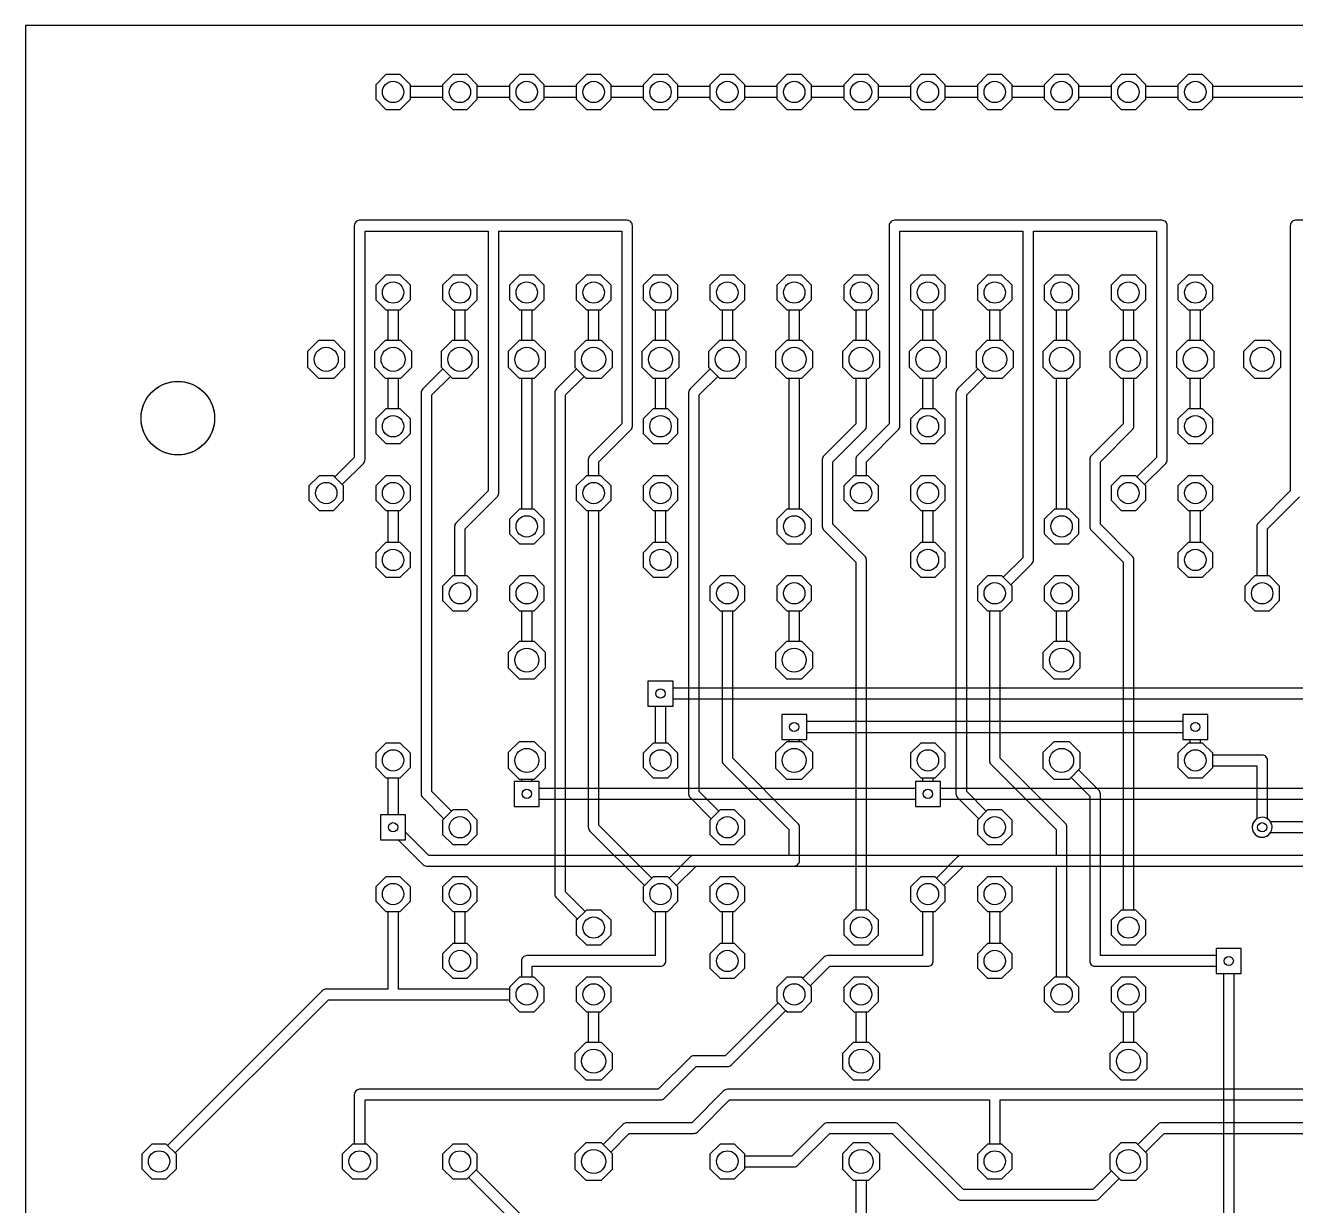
# Model space of a CAD drawing. Header units: millimetres. Extents: x 0 to 100, y -3 to 81.
# Drawn here: x 0 to 48.26, y 36.42 to 81.27 of the extents above; entities that cross this region are included whole.
import ezdxf

# ---------------------------------------------------------------- set-up
doc = ezdxf.new("R2010")
doc.units = ezdxf.units.MM

msp = doc.modelspace()

# ---------------------------------------------------------------- linework, layer by layer
at = {"layer": '16_copper'}
for points in [[(48.87, 78.943), (45.11, 78.943), (45.11, 79.014), (44.724, 79.4), (44.176, 79.4), (43.79, 79.014), (43.79, 78.943), (42.57, 78.943), (42.57, 79.014), (42.184, 79.4), (41.636, 79.4), (41.25, 79.014), (41.25, 78.943), (40.03, 78.943), (40.03, 79.014), (39.644, 79.4), (39.096, 79.4), (38.71, 79.014), (38.71, 78.943), (37.49, 78.943), (37.49, 79.014), (37.104, 79.4), (36.556, 79.4), (36.17, 79.014), (36.17, 78.943), (34.95, 78.943), (34.95, 79.014), (34.564, 79.4), (34.016, 79.4), (33.63, 79.014), (33.63, 78.943), (32.41, 78.943), (32.41, 79.014), (32.024, 79.4), (31.476, 79.4), (31.09, 79.014), (31.09, 78.943), (29.87, 78.943), (29.87, 79.014), (29.484, 79.4), (28.936, 79.4), (28.55, 79.014), (28.55, 78.943), (27.33, 78.943), (27.33, 79.014), (26.944, 79.4), (26.396, 79.4), (26.01, 79.014), (26.01, 78.943), (24.79, 78.943), (24.79, 79.014), (24.404, 79.4), (23.856, 79.4), (23.47, 79.014), (23.47, 78.943), (22.25, 78.943), (22.25, 79.014), (21.864, 79.4), (21.316, 79.4), (20.93, 79.014), (20.93, 78.943), (19.71, 78.943), (19.71, 79.014), (19.324, 79.4), (18.776, 79.4), (18.39, 79.014), (18.39, 78.943), (17.17, 78.943), (17.17, 79.014), (16.784, 79.4), (16.236, 79.4), (15.85, 79.014), (15.85, 78.943), (14.63, 78.943), (14.63, 79.014), (14.244, 79.4), (13.696, 79.4), (13.31, 79.014), (13.31, 78.466), (13.696, 78.08), (14.244, 78.08), (14.63, 78.466), (14.63, 78.537), (15.85, 78.537), (15.85, 78.466), (16.236, 78.08), (16.784, 78.08), (17.17, 78.466), (17.17, 78.537), (18.39, 78.537), (18.39, 78.466), (18.776, 78.08), (19.324, 78.08), (19.71, 78.466), (19.71, 78.537), (20.93, 78.537), (20.93, 78.466), (21.316, 78.08), (21.864, 78.08), (22.25, 78.466), (22.25, 78.537), (23.47, 78.537), (23.47, 78.466), (23.856, 78.08), (24.404, 78.08), (24.79, 78.466), (24.79, 78.537), (26.01, 78.537), (26.01, 78.466), (26.396, 78.08), (26.944, 78.08), (27.33, 78.466), (27.33, 78.537), (28.55, 78.537), (28.55, 78.466), (28.936, 78.08), (29.484, 78.08), (29.87, 78.466), (29.87, 78.537), (31.09, 78.537), (31.09, 78.466), (31.476, 78.08), (32.024, 78.08), (32.41, 78.466), (32.41, 78.537), (33.63, 78.537), (33.63, 78.466), (34.016, 78.08), (34.564, 78.08), (34.95, 78.466), (34.95, 78.537), (36.17, 78.537), (36.17, 78.466), (36.556, 78.08), (37.104, 78.08), (37.49, 78.466), (37.49, 78.537), (38.71, 78.537), (38.71, 78.466), (39.096, 78.08), (39.644, 78.08), (40.03, 78.466), (40.03, 78.537), (41.25, 78.537), (41.25, 78.466), (41.636, 78.08), (42.184, 78.08), (42.57, 78.466), (42.57, 78.537), (43.79, 78.537), (43.79, 78.466), (44.176, 78.08), (44.724, 78.08), (45.11, 78.466), (45.11, 78.537), (48.87, 78.537)], [(31.953, 35.763), (31.953, 37.389), (32.045, 37.389), (32.461, 37.805), (32.461, 38.395), (32.045, 38.811), (31.455, 38.811), (31.039, 38.395), (31.039, 37.805), (31.455, 37.389), (31.547, 37.389), (31.547, 35.763)]]:
    msp.add_lwpolyline(points, dxfattribs=at)
for points in [[(18.39, 44.176), (18.776, 43.79), (19.324, 43.79), (19.71, 44.176), (19.71, 44.724), (19.324, 45.11), (19.253, 45.11), (19.253, 45.517), (24.13, 45.517, 0.414214), (24.333, 45.72), (24.333, 47.6), (24.404, 47.6), (24.79, 47.986), (24.79, 48.534), (24.741, 48.583), (25.484, 49.327), (29.21, 49.327, 0.414214), (29.413, 49.53), (29.413, 50.8, 0.198912), (29.354, 50.944), (26.873, 53.424), (26.873, 59.03), (26.944, 59.03), (27.33, 59.416), (27.33, 59.964), (26.944, 60.35), (26.396, 60.35), (26.01, 59.964), (26.01, 59.416), (26.396, 59.03), (26.467, 59.03), (26.467, 53.34, 0.198912), (26.526, 53.196), (29.007, 50.716), (29.007, 49.733), (25.4, 49.733, 0.198912), (25.256, 49.674), (24.453, 48.871), (24.404, 48.92), (23.856, 48.92), (23.807, 48.871), (21.793, 50.884), (21.793, 62.84), (21.864, 62.84), (22.25, 63.226), (22.25, 63.774), (21.864, 64.16), (21.793, 64.16), (21.793, 64.686), (23.004, 65.896, 0.198912), (23.063, 66.04), (23.063, 73.66, 0.414214), (22.86, 73.863), (12.7, 73.863, 0.414214), (12.497, 73.66), (12.497, 64.854), (11.753, 64.111), (11.704, 64.16), (11.156, 64.16), (10.77, 63.774), (10.77, 63.226), (11.156, 62.84), (11.704, 62.84), (12.09, 63.226), (12.09, 63.774), (12.041, 63.823), (12.844, 64.626, 0.198912), (12.903, 64.77), (12.903, 73.457), (17.577, 73.457), (17.577, 63.584), (16.366, 62.374, 0.198912), (16.307, 62.23), (16.307, 60.35), (16.236, 60.35), (15.85, 59.964), (15.85, 59.416), (16.236, 59.03), (16.784, 59.03), (17.17, 59.416), (17.17, 59.964), (16.784, 60.35), (16.713, 60.35), (16.713, 62.146), (17.924, 63.356, 0.198912), (17.983, 63.5), (17.983, 73.457), (22.657, 73.457), (22.657, 66.124), (21.446, 64.914, 0.198912), (21.387, 64.77), (21.387, 64.16), (21.316, 64.16), (20.93, 63.774), (20.93, 63.226), (21.316, 62.84), (21.387, 62.84), (21.387, 50.8, 0.198912), (21.446, 50.656), (23.519, 48.583), (23.47, 48.534), (23.47, 47.986), (23.856, 47.6), (23.927, 47.6), (23.927, 45.923), (19.05, 45.923, 0.414214), (18.847, 45.72), (18.847, 45.11), (18.776, 45.11), (18.39, 44.724), (18.39, 44.653), (14.173, 44.653), (14.173, 47.6), (14.244, 47.6), (14.63, 47.986), (14.63, 48.534), (14.244, 48.92), (13.696, 48.92), (13.31, 48.534), (13.31, 47.986), (13.696, 47.6), (13.767, 47.6), (13.767, 44.653), (11.43, 44.653, 0.198912), (11.286, 44.594), (5.403, 38.711), (5.354, 38.76), (4.806, 38.76), (4.42, 38.374), (4.42, 37.826), (4.806, 37.44), (5.354, 37.44), (5.74, 37.826), (5.74, 38.374), (5.691, 38.423), (11.514, 44.247), (18.39, 44.247)], [(39.572, 50.81, 0.185976), (39.514, 50.944), (37.033, 53.424), (37.033, 59.03), (37.104, 59.03), (37.49, 59.416), (37.49, 59.964), (37.441, 60.013), (38.244, 60.816, 0.198912), (38.303, 60.96), (38.303, 73.457), (42.977, 73.457), (42.977, 64.854), (42.233, 64.111), (42.184, 64.16), (41.636, 64.16), (41.25, 63.774), (41.25, 63.226), (41.636, 62.84), (42.184, 62.84), (42.57, 63.226), (42.57, 63.774), (42.521, 63.823), (43.324, 64.626, 0.198912), (43.383, 64.77), (43.383, 73.66, 0.414214), (43.18, 73.863), (33.02, 73.863, 0.414214), (32.817, 73.66), (32.817, 66.124), (31.606, 64.914, 0.198912), (31.547, 64.77), (31.547, 64.16), (31.476, 64.16), (31.09, 63.774), (31.09, 63.226), (31.476, 62.84), (32.024, 62.84), (32.41, 63.226), (32.41, 63.774), (32.024, 64.16), (31.953, 64.16), (31.953, 64.686), (33.164, 65.896, 0.198912), (33.223, 66.04), (33.223, 73.457), (37.897, 73.457), (37.897, 61.044), (37.153, 60.301), (37.104, 60.35), (36.556, 60.35), (36.17, 59.964), (36.17, 59.416), (36.556, 59.03), (36.627, 59.03), (36.627, 53.34, 0.198912), (36.686, 53.196), (39.167, 50.716), (39.167, 49.733), (35.56, 49.733, 0.198912), (35.416, 49.674), (34.613, 48.871), (34.564, 48.92), (34.016, 48.92), (33.63, 48.534), (33.63, 47.986), (34.016, 47.6), (34.087, 47.6), (34.087, 45.923), (30.48, 45.923, 0.198912), (30.336, 45.864), (29.533, 45.061), (29.484, 45.11), (28.936, 45.11), (28.55, 44.724), (28.55, 44.176), (28.599, 44.127), (26.586, 42.113), (25.4, 42.113, 0.198912), (25.256, 42.054), (24.046, 40.843), (12.7, 40.843, 0.414214), (12.497, 40.64), (12.497, 38.76), (12.426, 38.76), (12.04, 38.374), (12.04, 37.826), (12.426, 37.44), (12.974, 37.44), (13.36, 37.826), (13.36, 38.374), (12.974, 38.76), (12.903, 38.76), (12.903, 40.437), (24.13, 40.437, 0.198912), (24.274, 40.496), (25.484, 41.707), (26.67, 41.707, 0.198912), (26.814, 41.766), (28.887, 43.839), (28.936, 43.79), (29.484, 43.79), (29.87, 44.176), (29.87, 44.724), (29.821, 44.773), (30.564, 45.517), (34.29, 45.517, 0.414214), (34.493, 45.72), (34.493, 47.6), (34.564, 47.6), (34.95, 47.986), (34.95, 48.534), (34.901, 48.583), (35.644, 49.327), (39.167, 49.327), (39.167, 45.11), (39.096, 45.11), (38.71, 44.724), (38.71, 44.176), (39.096, 43.79), (39.644, 43.79), (40.03, 44.176), (40.03, 44.724), (39.644, 45.11), (39.573, 45.11), (39.573, 50.8)], [(17.17, 50.526), (17.17, 51.074), (16.784, 51.46), (16.236, 51.46), (16.187, 51.411), (15.443, 52.154), (15.443, 67.226), (16.151, 67.933), (16.215, 67.869), (16.805, 67.869), (17.221, 68.285), (17.221, 68.875), (16.805, 69.291), (16.713, 69.291), (16.713, 70.46), (16.784, 70.46), (17.17, 70.846), (17.17, 71.394), (16.784, 71.78), (16.236, 71.78), (15.85, 71.394), (15.85, 70.846), (16.236, 70.46), (16.307, 70.46), (16.307, 69.291), (16.215, 69.291), (15.799, 68.875), (15.799, 68.285), (15.863, 68.221), (15.096, 67.454, 0.198912), (15.037, 67.31), (15.037, 52.07, 0.198912), (15.096, 51.926), (15.899, 51.123), (15.85, 51.074), (15.85, 50.526), (16.236, 50.14), (16.784, 50.14)], [(22.25, 46.716), (22.25, 47.264), (21.864, 47.65), (21.316, 47.65), (21.267, 47.601), (20.523, 48.344), (20.523, 67.226), (21.231, 67.933), (21.295, 67.869), (21.885, 67.869), (22.301, 68.285), (22.301, 68.875), (21.885, 69.291), (21.793, 69.291), (21.793, 70.46), (21.864, 70.46), (22.25, 70.846), (22.25, 71.394), (21.864, 71.78), (21.316, 71.78), (20.93, 71.394), (20.93, 70.846), (21.316, 70.46), (21.387, 70.46), (21.387, 69.291), (21.295, 69.291), (20.879, 68.875), (20.879, 68.285), (20.943, 68.221), (20.176, 67.454, 0.198912), (20.117, 67.31), (20.117, 48.26, 0.198912), (20.176, 48.116), (20.979, 47.313), (20.93, 47.264), (20.93, 46.716), (21.316, 46.33), (21.864, 46.33)], [(27.33, 50.526), (27.33, 51.074), (26.944, 51.46), (26.396, 51.46), (26.347, 51.411), (25.603, 52.154), (25.603, 67.226), (26.311, 67.933), (26.375, 67.869), (26.965, 67.869), (27.381, 68.285), (27.381, 68.875), (26.965, 69.291), (26.873, 69.291), (26.873, 70.46), (26.944, 70.46), (27.33, 70.846), (27.33, 71.394), (26.944, 71.78), (26.396, 71.78), (26.01, 71.394), (26.01, 70.846), (26.396, 70.46), (26.467, 70.46), (26.467, 69.291), (26.375, 69.291), (25.959, 68.875), (25.959, 68.285), (26.023, 68.221), (25.256, 67.454, 0.198912), (25.197, 67.31), (25.197, 52.07, 0.198912), (25.256, 51.926), (26.059, 51.123), (26.01, 51.074), (26.01, 50.526), (26.396, 50.14), (26.944, 50.14)], [(32.41, 46.716), (32.41, 47.264), (32.024, 47.65), (31.953, 47.65), (31.953, 60.96, 0.198912), (31.894, 61.104), (30.683, 62.314), (30.683, 64.686), (31.894, 65.896, 0.198912), (31.953, 66.04), (31.953, 67.869), (32.045, 67.869), (32.461, 68.285), (32.461, 68.875), (32.045, 69.291), (31.953, 69.291), (31.953, 70.46), (32.024, 70.46), (32.41, 70.846), (32.41, 71.394), (32.024, 71.78), (31.476, 71.78), (31.09, 71.394), (31.09, 70.846), (31.476, 70.46), (31.547, 70.46), (31.547, 69.291), (31.455, 69.291), (31.039, 68.875), (31.039, 68.285), (31.455, 67.869), (31.547, 67.869), (31.547, 66.124), (30.336, 64.914, 0.198912), (30.277, 64.77), (30.277, 62.23, 0.198912), (30.336, 62.086), (31.547, 60.876), (31.547, 47.65), (31.476, 47.65), (31.09, 47.264), (31.09, 46.716), (31.476, 46.33), (32.024, 46.33)], [(37.49, 50.526), (37.49, 51.074), (37.104, 51.46), (36.556, 51.46), (36.507, 51.411), (35.763, 52.154), (35.763, 67.226), (36.471, 67.933), (36.535, 67.869), (37.125, 67.869), (37.541, 68.285), (37.541, 68.875), (37.125, 69.291), (37.033, 69.291), (37.033, 70.46), (37.104, 70.46), (37.49, 70.846), (37.49, 71.394), (37.104, 71.78), (36.556, 71.78), (36.17, 71.394), (36.17, 70.846), (36.556, 70.46), (36.627, 70.46), (36.627, 69.291), (36.535, 69.291), (36.119, 68.875), (36.119, 68.285), (36.183, 68.221), (35.416, 67.454, 0.198912), (35.357, 67.31), (35.357, 52.07, 0.198912), (35.416, 51.926), (36.219, 51.123), (36.17, 51.074), (36.17, 50.526), (36.556, 50.14), (37.104, 50.14)], [(42.57, 46.716), (42.57, 47.264), (42.184, 47.65), (42.113, 47.65), (42.113, 60.96, 0.198912), (42.054, 61.104), (40.843, 62.314), (40.843, 64.686), (42.054, 65.896, 0.198912), (42.113, 66.04), (42.113, 67.869), (42.205, 67.869), (42.621, 68.285), (42.621, 68.875), (42.205, 69.291), (42.113, 69.291), (42.113, 70.46), (42.184, 70.46), (42.57, 70.846), (42.57, 71.394), (42.184, 71.78), (41.636, 71.78), (41.25, 71.394), (41.25, 70.846), (41.636, 70.46), (41.707, 70.46), (41.707, 69.291), (41.615, 69.291), (41.199, 68.875), (41.199, 68.285), (41.615, 67.869), (41.707, 67.869), (41.707, 66.124), (40.496, 64.914, 0.198912), (40.437, 64.77), (40.437, 62.23, 0.198912), (40.496, 62.086), (41.707, 60.876), (41.707, 47.65), (41.636, 47.65), (41.25, 47.264), (41.25, 46.716), (41.636, 46.33), (42.184, 46.33)], [(47.064, 50.428, 0.67632), (47.193, 51.119), (47.193, 53.34, 0.414214), (46.99, 53.543), (45.11, 53.543), (45.11, 53.614), (44.724, 54), (44.653, 54), (44.653, 54.135), (44.925, 54.135), (44.925, 55.085), (43.975, 55.085), (43.975, 54.135), (44.247, 54.135), (44.247, 54), (44.176, 54), (43.79, 53.614), (43.79, 53.066), (44.176, 52.68), (44.724, 52.68), (45.11, 53.066), (45.11, 53.137), (46.787, 53.137), (46.787, 51.119), (46.779, 51.115), (46.74, 51.085), (46.705, 51.05), (46.675, 51.011), (46.65, 50.968), (46.631, 50.922), (46.618, 50.874), (46.612, 50.825), (46.612, 50.775), (46.618, 50.726), (46.631, 50.678), (46.65, 50.632), (46.675, 50.589), (46.705, 50.55), (46.74, 50.515), (46.779, 50.485), (46.822, 50.46), (46.868, 50.441), (46.916, 50.428), (46.965, 50.422), (47.015, 50.422)], [(46.195, 46.195), (45.245, 46.195), (45.245, 45.923), (40.843, 45.923), (40.843, 52.07, 0.198912), (40.784, 52.214), (40.017, 52.981), (40.081, 53.045), (40.081, 53.635), (39.665, 54.051), (39.075, 54.051), (38.659, 53.635), (38.659, 53.045), (39.075, 52.629), (39.665, 52.629), (39.729, 52.693), (40.437, 51.986), (40.437, 45.72, 0.414214), (40.64, 45.517), (45.245, 45.517), (45.245, 45.245), (46.195, 45.245)]]:
    msp.add_lwpolyline(points, format="xyb", close=True, dxfattribs=at)
for points in [[(63.5, 73.863), (48.26, 73.863, 0.414214), (48.057, 73.66), (48.057, 63.584), (46.846, 62.374, 0.198912), (46.787, 62.23), (46.787, 60.35), (46.716, 60.35), (46.33, 59.964), (46.33, 59.416), (46.716, 59.03), (47.264, 59.03), (47.65, 59.416), (47.65, 59.964), (47.264, 60.35), (47.193, 60.35), (47.193, 62.146), (48.404, 63.356, 0.198912)], [(84.887, 40.843), (26.67, 40.843, 0.198912), (26.526, 40.784), (25.316, 39.573), (22.86, 39.573, 0.198912), (22.716, 39.514), (21.949, 38.747), (21.885, 38.811), (21.295, 38.811), (20.879, 38.395), (20.879, 37.805), (21.295, 37.389), (21.885, 37.389), (22.301, 37.805), (22.301, 38.395), (22.237, 38.459), (22.944, 39.167), (25.4, 39.167, 0.198912), (25.544, 39.226), (26.754, 40.437), (36.627, 40.437), (36.627, 38.76), (36.556, 38.76), (36.17, 38.374), (36.17, 37.826), (36.556, 37.44), (37.104, 37.44), (37.49, 37.826), (37.49, 38.374), (37.104, 38.76), (37.033, 38.76), (37.033, 40.437), (56.947, 40.437)], [(53.34, 39.573), (43.18, 39.573, 0.198912), (43.036, 39.514), (42.269, 38.747), (42.205, 38.811), (41.615, 38.811), (41.199, 38.395), (41.199, 37.805), (41.263, 37.741), (40.556, 37.033), (35.644, 37.033), (33.164, 39.514, 0.198912), (33.02, 39.573), (30.48, 39.573, 0.198912), (30.336, 39.514), (29.126, 38.303), (27.33, 38.303), (27.33, 38.374), (26.944, 38.76), (26.396, 38.76), (26.01, 38.374), (26.01, 37.826), (26.396, 37.44), (26.944, 37.44), (27.33, 37.826), (27.33, 37.897), (29.21, 37.897, 0.198912), (29.354, 37.956), (30.564, 39.167), (32.936, 39.167), (35.416, 36.686, 0.198912), (35.56, 36.627), (40.64, 36.627, 0.198912), (40.784, 36.686), (41.551, 37.453), (41.615, 37.389), (42.205, 37.389), (42.621, 37.805), (42.621, 38.395), (42.557, 38.459), (43.264, 39.167), (53.256, 39.167)], [(19.134, 35.763), (17.121, 37.777), (17.17, 37.826), (17.17, 38.374), (16.784, 38.76), (16.236, 38.76), (15.85, 38.374), (15.85, 37.826), (16.236, 37.44), (16.784, 37.44), (16.833, 37.489), (18.906, 35.416, 0.198912)]]:
    msp.add_lwpolyline(points, format="xyb", dxfattribs=at)
for points in [[(14.63, 65.766), (14.63, 66.314), (14.244, 66.7), (14.173, 66.7), (14.173, 67.869), (14.265, 67.869), (14.681, 68.285), (14.681, 68.875), (14.265, 69.291), (14.173, 69.291), (14.173, 70.46), (14.244, 70.46), (14.63, 70.846), (14.63, 71.394), (14.244, 71.78), (13.696, 71.78), (13.31, 71.394), (13.31, 70.846), (13.696, 70.46), (13.767, 70.46), (13.767, 69.291), (13.675, 69.291), (13.259, 68.875), (13.259, 68.285), (13.675, 67.869), (13.767, 67.869), (13.767, 66.7), (13.696, 66.7), (13.31, 66.314), (13.31, 65.766), (13.696, 65.38), (14.244, 65.38)], [(19.71, 61.956), (19.71, 62.504), (19.324, 62.89), (19.253, 62.89), (19.253, 67.869), (19.345, 67.869), (19.761, 68.285), (19.761, 68.875), (19.345, 69.291), (19.253, 69.291), (19.253, 70.46), (19.324, 70.46), (19.71, 70.846), (19.71, 71.394), (19.324, 71.78), (18.776, 71.78), (18.39, 71.394), (18.39, 70.846), (18.776, 70.46), (18.847, 70.46), (18.847, 69.291), (18.755, 69.291), (18.339, 68.875), (18.339, 68.285), (18.755, 67.869), (18.847, 67.869), (18.847, 62.89), (18.776, 62.89), (18.39, 62.504), (18.39, 61.956), (18.776, 61.57), (19.324, 61.57)], [(24.79, 65.766), (24.79, 66.314), (24.404, 66.7), (24.333, 66.7), (24.333, 67.869), (24.425, 67.869), (24.841, 68.285), (24.841, 68.875), (24.425, 69.291), (24.333, 69.291), (24.333, 70.46), (24.404, 70.46), (24.79, 70.846), (24.79, 71.394), (24.404, 71.78), (23.856, 71.78), (23.47, 71.394), (23.47, 70.846), (23.856, 70.46), (23.927, 70.46), (23.927, 69.291), (23.835, 69.291), (23.419, 68.875), (23.419, 68.285), (23.835, 67.869), (23.927, 67.869), (23.927, 66.7), (23.856, 66.7), (23.47, 66.314), (23.47, 65.766), (23.856, 65.38), (24.404, 65.38)], [(29.87, 61.956), (29.87, 62.504), (29.484, 62.89), (29.413, 62.89), (29.413, 67.869), (29.505, 67.869), (29.921, 68.285), (29.921, 68.875), (29.505, 69.291), (29.413, 69.291), (29.413, 70.46), (29.484, 70.46), (29.87, 70.846), (29.87, 71.394), (29.484, 71.78), (28.936, 71.78), (28.55, 71.394), (28.55, 70.846), (28.936, 70.46), (29.007, 70.46), (29.007, 69.291), (28.915, 69.291), (28.499, 68.875), (28.499, 68.285), (28.915, 67.869), (29.007, 67.869), (29.007, 62.89), (28.936, 62.89), (28.55, 62.504), (28.55, 61.956), (28.936, 61.57), (29.484, 61.57)], [(34.95, 65.766), (34.95, 66.314), (34.564, 66.7), (34.493, 66.7), (34.493, 67.869), (34.585, 67.869), (35.001, 68.285), (35.001, 68.875), (34.585, 69.291), (34.493, 69.291), (34.493, 70.46), (34.564, 70.46), (34.95, 70.846), (34.95, 71.394), (34.564, 71.78), (34.016, 71.78), (33.63, 71.394), (33.63, 70.846), (34.016, 70.46), (34.087, 70.46), (34.087, 69.291), (33.995, 69.291), (33.579, 68.875), (33.579, 68.285), (33.995, 67.869), (34.087, 67.869), (34.087, 66.7), (34.016, 66.7), (33.63, 66.314), (33.63, 65.766), (34.016, 65.38), (34.564, 65.38)], [(40.03, 61.956), (40.03, 62.504), (39.644, 62.89), (39.573, 62.89), (39.573, 67.869), (39.665, 67.869), (40.081, 68.285), (40.081, 68.875), (39.665, 69.291), (39.573, 69.291), (39.573, 70.46), (39.644, 70.46), (40.03, 70.846), (40.03, 71.394), (39.644, 71.78), (39.096, 71.78), (38.71, 71.394), (38.71, 70.846), (39.096, 70.46), (39.167, 70.46), (39.167, 69.291), (39.075, 69.291), (38.659, 68.875), (38.659, 68.285), (39.075, 67.869), (39.167, 67.869), (39.167, 62.89), (39.096, 62.89), (38.71, 62.504), (38.71, 61.956), (39.096, 61.57), (39.644, 61.57)], [(45.11, 65.766), (45.11, 66.314), (44.724, 66.7), (44.653, 66.7), (44.653, 67.869), (44.745, 67.869), (45.161, 68.285), (45.161, 68.875), (44.745, 69.291), (44.653, 69.291), (44.653, 70.46), (44.724, 70.46), (45.11, 70.846), (45.11, 71.394), (44.724, 71.78), (44.176, 71.78), (43.79, 71.394), (43.79, 70.846), (44.176, 70.46), (44.247, 70.46), (44.247, 69.291), (44.155, 69.291), (43.739, 68.875), (43.739, 68.285), (44.155, 67.869), (44.247, 67.869), (44.247, 66.7), (44.176, 66.7), (43.79, 66.314), (43.79, 65.766), (44.176, 65.38), (44.724, 65.38)], [(12.141, 68.285), (12.141, 68.875), (11.725, 69.291), (11.135, 69.291), (10.719, 68.875), (10.719, 68.285), (11.135, 67.869), (11.725, 67.869)], [(47.701, 68.285), (47.701, 68.875), (47.285, 69.291), (46.695, 69.291), (46.279, 68.875), (46.279, 68.285), (46.695, 67.869), (47.285, 67.869)], [(14.63, 60.686), (14.63, 61.234), (14.244, 61.62), (14.173, 61.62), (14.173, 62.84), (14.244, 62.84), (14.63, 63.226), (14.63, 63.774), (14.244, 64.16), (13.696, 64.16), (13.31, 63.774), (13.31, 63.226), (13.696, 62.84), (13.767, 62.84), (13.767, 61.62), (13.696, 61.62), (13.31, 61.234), (13.31, 60.686), (13.696, 60.3), (14.244, 60.3)], [(24.79, 60.686), (24.79, 61.234), (24.404, 61.62), (24.333, 61.62), (24.333, 62.84), (24.404, 62.84), (24.79, 63.226), (24.79, 63.774), (24.404, 64.16), (23.856, 64.16), (23.47, 63.774), (23.47, 63.226), (23.856, 62.84), (23.927, 62.84), (23.927, 61.62), (23.856, 61.62), (23.47, 61.234), (23.47, 60.686), (23.856, 60.3), (24.404, 60.3)], [(34.95, 60.686), (34.95, 61.234), (34.564, 61.62), (34.493, 61.62), (34.493, 62.84), (34.564, 62.84), (34.95, 63.226), (34.95, 63.774), (34.564, 64.16), (34.016, 64.16), (33.63, 63.774), (33.63, 63.226), (34.016, 62.84), (34.087, 62.84), (34.087, 61.62), (34.016, 61.62), (33.63, 61.234), (33.63, 60.686), (34.016, 60.3), (34.564, 60.3)], [(45.11, 60.686), (45.11, 61.234), (44.724, 61.62), (44.653, 61.62), (44.653, 62.84), (44.724, 62.84), (45.11, 63.226), (45.11, 63.774), (44.724, 64.16), (44.176, 64.16), (43.79, 63.774), (43.79, 63.226), (44.176, 62.84), (44.247, 62.84), (44.247, 61.62), (44.176, 61.62), (43.79, 61.234), (43.79, 60.686), (44.176, 60.3), (44.724, 60.3)], [(19.761, 56.855), (19.761, 57.445), (19.345, 57.861), (19.253, 57.861), (19.253, 59.03), (19.324, 59.03), (19.71, 59.416), (19.71, 59.964), (19.324, 60.35), (18.776, 60.35), (18.39, 59.964), (18.39, 59.416), (18.776, 59.03), (18.847, 59.03), (18.847, 57.861), (18.755, 57.861), (18.339, 57.445), (18.339, 56.855), (18.755, 56.439), (19.345, 56.439)], [(29.921, 56.855), (29.921, 57.445), (29.505, 57.861), (29.413, 57.861), (29.413, 59.03), (29.484, 59.03), (29.87, 59.416), (29.87, 59.964), (29.484, 60.35), (28.936, 60.35), (28.55, 59.964), (28.55, 59.416), (28.936, 59.03), (29.007, 59.03), (29.007, 57.861), (28.915, 57.861), (28.499, 57.445), (28.499, 56.855), (28.915, 56.439), (29.505, 56.439)], [(40.081, 56.855), (40.081, 57.445), (39.665, 57.861), (39.573, 57.861), (39.573, 59.03), (39.644, 59.03), (40.03, 59.416), (40.03, 59.964), (39.644, 60.35), (39.096, 60.35), (38.71, 59.964), (38.71, 59.416), (39.096, 59.03), (39.167, 59.03), (39.167, 57.861), (39.075, 57.861), (38.659, 57.445), (38.659, 56.855), (39.075, 56.439), (39.665, 56.439)], [(24.79, 53.066), (24.79, 53.614), (24.404, 54), (24.333, 54), (24.333, 55.405), (24.605, 55.405), (24.605, 56.355), (23.655, 56.355), (23.655, 55.405), (23.927, 55.405), (23.927, 54), (23.856, 54), (23.47, 53.614), (23.47, 53.066), (23.856, 52.68), (24.404, 52.68)], [(29.921, 53.045), (29.921, 53.635), (29.505, 54.051), (29.413, 54.051), (29.413, 54.135), (29.685, 54.135), (29.685, 55.085), (28.735, 55.085), (28.735, 54.135), (29.007, 54.135), (29.007, 54.051), (28.915, 54.051), (28.499, 53.635), (28.499, 53.045), (28.915, 52.629), (29.505, 52.629)], [(19.525, 52.545), (19.253, 52.545), (19.253, 52.629), (19.345, 52.629), (19.761, 53.045), (19.761, 53.635), (19.345, 54.051), (18.755, 54.051), (18.339, 53.635), (18.339, 53.045), (18.755, 52.629), (18.847, 52.629), (18.847, 52.545), (18.575, 52.545), (18.575, 51.595), (19.525, 51.595)], [(14.445, 51.275), (14.173, 51.275), (14.173, 52.68), (14.244, 52.68), (14.63, 53.066), (14.63, 53.614), (14.244, 54), (13.696, 54), (13.31, 53.614), (13.31, 53.066), (13.696, 52.68), (13.767, 52.68), (13.767, 51.275), (13.495, 51.275), (13.495, 50.325), (14.445, 50.325)], [(34.765, 52.545), (34.493, 52.545), (34.493, 52.68), (34.564, 52.68), (34.95, 53.066), (34.95, 53.614), (34.564, 54), (34.016, 54), (33.63, 53.614), (33.63, 53.066), (34.016, 52.68), (34.087, 52.68), (34.087, 52.545), (33.815, 52.545), (33.815, 51.595), (34.765, 51.595)], [(17.17, 45.446), (17.17, 45.994), (16.784, 46.38), (16.713, 46.38), (16.713, 47.6), (16.784, 47.6), (17.17, 47.986), (17.17, 48.534), (16.784, 48.92), (16.236, 48.92), (15.85, 48.534), (15.85, 47.986), (16.236, 47.6), (16.307, 47.6), (16.307, 46.38), (16.236, 46.38), (15.85, 45.994), (15.85, 45.446), (16.236, 45.06), (16.784, 45.06)], [(27.33, 45.446), (27.33, 45.994), (26.944, 46.38), (26.873, 46.38), (26.873, 47.6), (26.944, 47.6), (27.33, 47.986), (27.33, 48.534), (26.944, 48.92), (26.396, 48.92), (26.01, 48.534), (26.01, 47.986), (26.396, 47.6), (26.467, 47.6), (26.467, 46.38), (26.396, 46.38), (26.01, 45.994), (26.01, 45.446), (26.396, 45.06), (26.944, 45.06)], [(37.49, 45.446), (37.49, 45.994), (37.104, 46.38), (37.033, 46.38), (37.033, 47.6), (37.104, 47.6), (37.49, 47.986), (37.49, 48.534), (37.104, 48.92), (36.556, 48.92), (36.17, 48.534), (36.17, 47.986), (36.556, 47.6), (36.627, 47.6), (36.627, 46.38), (36.556, 46.38), (36.17, 45.994), (36.17, 45.446), (36.556, 45.06), (37.104, 45.06)], [(22.301, 41.615), (22.301, 42.205), (21.885, 42.621), (21.793, 42.621), (21.793, 43.79), (21.864, 43.79), (22.25, 44.176), (22.25, 44.724), (21.864, 45.11), (21.316, 45.11), (20.93, 44.724), (20.93, 44.176), (21.316, 43.79), (21.387, 43.79), (21.387, 42.621), (21.295, 42.621), (20.879, 42.205), (20.879, 41.615), (21.295, 41.199), (21.885, 41.199)], [(32.461, 41.615), (32.461, 42.205), (32.045, 42.621), (31.953, 42.621), (31.953, 43.79), (32.024, 43.79), (32.41, 44.176), (32.41, 44.724), (32.024, 45.11), (31.476, 45.11), (31.09, 44.724), (31.09, 44.176), (31.476, 43.79), (31.547, 43.79), (31.547, 42.621), (31.455, 42.621), (31.039, 42.205), (31.039, 41.615), (31.455, 41.199), (32.045, 41.199)], [(42.621, 41.615), (42.621, 42.205), (42.205, 42.621), (42.113, 42.621), (42.113, 43.79), (42.184, 43.79), (42.57, 44.176), (42.57, 44.724), (42.184, 45.11), (41.636, 45.11), (41.25, 44.724), (41.25, 44.176), (41.636, 43.79), (41.707, 43.79), (41.707, 42.621), (41.615, 42.621), (41.199, 42.205), (41.199, 41.615), (41.615, 41.199), (42.205, 41.199)]]:
    msp.add_lwpolyline(points, close=True, dxfattribs=at)
at = {"layer": '1_copper'}
for points in [[(14.63, 78.466), (14.63, 79.014), (14.244, 79.4), (13.696, 79.4), (13.31, 79.014), (13.31, 78.466), (13.696, 78.08), (14.244, 78.08)], [(17.17, 78.466), (17.17, 79.014), (16.784, 79.4), (16.236, 79.4), (15.85, 79.014), (15.85, 78.466), (16.236, 78.08), (16.784, 78.08)], [(19.71, 78.466), (19.71, 79.014), (19.324, 79.4), (18.776, 79.4), (18.39, 79.014), (18.39, 78.466), (18.776, 78.08), (19.324, 78.08)], [(22.25, 78.466), (22.25, 79.014), (21.864, 79.4), (21.316, 79.4), (20.93, 79.014), (20.93, 78.466), (21.316, 78.08), (21.864, 78.08)], [(24.79, 78.466), (24.79, 79.014), (24.404, 79.4), (23.856, 79.4), (23.47, 79.014), (23.47, 78.466), (23.856, 78.08), (24.404, 78.08)], [(27.33, 78.466), (27.33, 79.014), (26.944, 79.4), (26.396, 79.4), (26.01, 79.014), (26.01, 78.466), (26.396, 78.08), (26.944, 78.08)], [(29.87, 78.466), (29.87, 79.014), (29.484, 79.4), (28.936, 79.4), (28.55, 79.014), (28.55, 78.466), (28.936, 78.08), (29.484, 78.08)], [(32.41, 78.466), (32.41, 79.014), (32.024, 79.4), (31.476, 79.4), (31.09, 79.014), (31.09, 78.466), (31.476, 78.08), (32.024, 78.08)], [(34.95, 78.466), (34.95, 79.014), (34.564, 79.4), (34.016, 79.4), (33.63, 79.014), (33.63, 78.466), (34.016, 78.08), (34.564, 78.08)], [(37.49, 78.466), (37.49, 79.014), (37.104, 79.4), (36.556, 79.4), (36.17, 79.014), (36.17, 78.466), (36.556, 78.08), (37.104, 78.08)], [(40.03, 78.466), (40.03, 79.014), (39.644, 79.4), (39.096, 79.4), (38.71, 79.014), (38.71, 78.466), (39.096, 78.08), (39.644, 78.08)], [(42.57, 78.466), (42.57, 79.014), (42.184, 79.4), (41.636, 79.4), (41.25, 79.014), (41.25, 78.466), (41.636, 78.08), (42.184, 78.08)], [(45.11, 78.466), (45.11, 79.014), (44.724, 79.4), (44.176, 79.4), (43.79, 79.014), (43.79, 78.466), (44.176, 78.08), (44.724, 78.08)], [(14.63, 70.846), (14.63, 71.394), (14.244, 71.78), (13.696, 71.78), (13.31, 71.394), (13.31, 70.846), (13.696, 70.46), (14.244, 70.46)], [(17.17, 70.846), (17.17, 71.394), (16.784, 71.78), (16.236, 71.78), (15.85, 71.394), (15.85, 70.846), (16.236, 70.46), (16.784, 70.46)], [(19.71, 70.846), (19.71, 71.394), (19.324, 71.78), (18.776, 71.78), (18.39, 71.394), (18.39, 70.846), (18.776, 70.46), (19.324, 70.46)], [(22.25, 70.846), (22.25, 71.394), (21.864, 71.78), (21.316, 71.78), (20.93, 71.394), (20.93, 70.846), (21.316, 70.46), (21.864, 70.46)], [(24.79, 70.846), (24.79, 71.394), (24.404, 71.78), (23.856, 71.78), (23.47, 71.394), (23.47, 70.846), (23.856, 70.46), (24.404, 70.46)], [(27.33, 70.846), (27.33, 71.394), (26.944, 71.78), (26.396, 71.78), (26.01, 71.394), (26.01, 70.846), (26.396, 70.46), (26.944, 70.46)], [(29.87, 70.846), (29.87, 71.394), (29.484, 71.78), (28.936, 71.78), (28.55, 71.394), (28.55, 70.846), (28.936, 70.46), (29.484, 70.46)], [(32.41, 70.846), (32.41, 71.394), (32.024, 71.78), (31.476, 71.78), (31.09, 71.394), (31.09, 70.846), (31.476, 70.46), (32.024, 70.46)], [(34.95, 70.846), (34.95, 71.394), (34.564, 71.78), (34.016, 71.78), (33.63, 71.394), (33.63, 70.846), (34.016, 70.46), (34.564, 70.46)], [(37.49, 70.846), (37.49, 71.394), (37.104, 71.78), (36.556, 71.78), (36.17, 71.394), (36.17, 70.846), (36.556, 70.46), (37.104, 70.46)], [(40.03, 70.846), (40.03, 71.394), (39.644, 71.78), (39.096, 71.78), (38.71, 71.394), (38.71, 70.846), (39.096, 70.46), (39.644, 70.46)], [(42.57, 70.846), (42.57, 71.394), (42.184, 71.78), (41.636, 71.78), (41.25, 71.394), (41.25, 70.846), (41.636, 70.46), (42.184, 70.46)], [(45.11, 70.846), (45.11, 71.394), (44.724, 71.78), (44.176, 71.78), (43.79, 71.394), (43.79, 70.846), (44.176, 70.46), (44.724, 70.46)], [(12.141, 68.285), (12.141, 68.875), (11.725, 69.291), (11.135, 69.291), (10.719, 68.875), (10.719, 68.285), (11.135, 67.869), (11.725, 67.869)], [(14.681, 68.285), (14.681, 68.875), (14.265, 69.291), (13.675, 69.291), (13.259, 68.875), (13.259, 68.285), (13.675, 67.869), (14.265, 67.869)], [(17.221, 68.285), (17.221, 68.875), (16.805, 69.291), (16.215, 69.291), (15.799, 68.875), (15.799, 68.285), (16.215, 67.869), (16.805, 67.869)], [(19.761, 68.285), (19.761, 68.875), (19.345, 69.291), (18.755, 69.291), (18.339, 68.875), (18.339, 68.285), (18.755, 67.869), (19.345, 67.869)], [(22.301, 68.285), (22.301, 68.875), (21.885, 69.291), (21.295, 69.291), (20.879, 68.875), (20.879, 68.285), (21.295, 67.869), (21.885, 67.869)], [(24.841, 68.285), (24.841, 68.875), (24.425, 69.291), (23.835, 69.291), (23.419, 68.875), (23.419, 68.285), (23.835, 67.869), (24.425, 67.869)], [(27.381, 68.285), (27.381, 68.875), (26.965, 69.291), (26.375, 69.291), (25.959, 68.875), (25.959, 68.285), (26.375, 67.869), (26.965, 67.869)], [(29.921, 68.285), (29.921, 68.875), (29.505, 69.291), (28.915, 69.291), (28.499, 68.875), (28.499, 68.285), (28.915, 67.869), (29.505, 67.869)], [(32.461, 68.285), (32.461, 68.875), (32.045, 69.291), (31.455, 69.291), (31.039, 68.875), (31.039, 68.285), (31.455, 67.869), (32.045, 67.869)], [(35.001, 68.285), (35.001, 68.875), (34.585, 69.291), (33.995, 69.291), (33.579, 68.875), (33.579, 68.285), (33.995, 67.869), (34.585, 67.869)], [(37.541, 68.285), (37.541, 68.875), (37.125, 69.291), (36.535, 69.291), (36.119, 68.875), (36.119, 68.285), (36.535, 67.869), (37.125, 67.869)], [(40.081, 68.285), (40.081, 68.875), (39.665, 69.291), (39.075, 69.291), (38.659, 68.875), (38.659, 68.285), (39.075, 67.869), (39.665, 67.869)], [(42.621, 68.285), (42.621, 68.875), (42.205, 69.291), (41.615, 69.291), (41.199, 68.875), (41.199, 68.285), (41.615, 67.869), (42.205, 67.869)], [(45.161, 68.285), (45.161, 68.875), (44.745, 69.291), (44.155, 69.291), (43.739, 68.875), (43.739, 68.285), (44.155, 67.869), (44.745, 67.869)], [(47.701, 68.285), (47.701, 68.875), (47.285, 69.291), (46.695, 69.291), (46.279, 68.875), (46.279, 68.285), (46.695, 67.869), (47.285, 67.869)], [(14.63, 65.766), (14.63, 66.314), (14.244, 66.7), (13.696, 66.7), (13.31, 66.314), (13.31, 65.766), (13.696, 65.38), (14.244, 65.38)], [(24.79, 65.766), (24.79, 66.314), (24.404, 66.7), (23.856, 66.7), (23.47, 66.314), (23.47, 65.766), (23.856, 65.38), (24.404, 65.38)], [(34.95, 65.766), (34.95, 66.314), (34.564, 66.7), (34.016, 66.7), (33.63, 66.314), (33.63, 65.766), (34.016, 65.38), (34.564, 65.38)], [(45.11, 65.766), (45.11, 66.314), (44.724, 66.7), (44.176, 66.7), (43.79, 66.314), (43.79, 65.766), (44.176, 65.38), (44.724, 65.38)], [(12.09, 63.226), (12.09, 63.774), (11.704, 64.16), (11.156, 64.16), (10.77, 63.774), (10.77, 63.226), (11.156, 62.84), (11.704, 62.84)], [(14.63, 63.226), (14.63, 63.774), (14.244, 64.16), (13.696, 64.16), (13.31, 63.774), (13.31, 63.226), (13.696, 62.84), (14.244, 62.84)], [(22.25, 63.226), (22.25, 63.774), (21.864, 64.16), (21.316, 64.16), (20.93, 63.774), (20.93, 63.226), (21.316, 62.84), (21.864, 62.84)], [(24.79, 63.226), (24.79, 63.774), (24.404, 64.16), (23.856, 64.16), (23.47, 63.774), (23.47, 63.226), (23.856, 62.84), (24.404, 62.84)], [(32.41, 63.226), (32.41, 63.774), (32.024, 64.16), (31.476, 64.16), (31.09, 63.774), (31.09, 63.226), (31.476, 62.84), (32.024, 62.84)], [(34.95, 63.226), (34.95, 63.774), (34.564, 64.16), (34.016, 64.16), (33.63, 63.774), (33.63, 63.226), (34.016, 62.84), (34.564, 62.84)], [(42.57, 63.226), (42.57, 63.774), (42.184, 64.16), (41.636, 64.16), (41.25, 63.774), (41.25, 63.226), (41.636, 62.84), (42.184, 62.84)], [(45.11, 63.226), (45.11, 63.774), (44.724, 64.16), (44.176, 64.16), (43.79, 63.774), (43.79, 63.226), (44.176, 62.84), (44.724, 62.84)], [(19.71, 61.956), (19.71, 62.504), (19.324, 62.89), (18.776, 62.89), (18.39, 62.504), (18.39, 61.956), (18.776, 61.57), (19.324, 61.57)], [(29.87, 61.956), (29.87, 62.504), (29.484, 62.89), (28.936, 62.89), (28.55, 62.504), (28.55, 61.956), (28.936, 61.57), (29.484, 61.57)], [(40.03, 61.956), (40.03, 62.504), (39.644, 62.89), (39.096, 62.89), (38.71, 62.504), (38.71, 61.956), (39.096, 61.57), (39.644, 61.57)], [(14.63, 60.686), (14.63, 61.234), (14.244, 61.62), (13.696, 61.62), (13.31, 61.234), (13.31, 60.686), (13.696, 60.3), (14.244, 60.3)], [(24.79, 60.686), (24.79, 61.234), (24.404, 61.62), (23.856, 61.62), (23.47, 61.234), (23.47, 60.686), (23.856, 60.3), (24.404, 60.3)], [(34.95, 60.686), (34.95, 61.234), (34.564, 61.62), (34.016, 61.62), (33.63, 61.234), (33.63, 60.686), (34.016, 60.3), (34.564, 60.3)], [(45.11, 60.686), (45.11, 61.234), (44.724, 61.62), (44.176, 61.62), (43.79, 61.234), (43.79, 60.686), (44.176, 60.3), (44.724, 60.3)], [(17.17, 59.416), (17.17, 59.964), (16.784, 60.35), (16.236, 60.35), (15.85, 59.964), (15.85, 59.416), (16.236, 59.03), (16.784, 59.03)], [(19.71, 59.416), (19.71, 59.964), (19.324, 60.35), (18.776, 60.35), (18.39, 59.964), (18.39, 59.416), (18.776, 59.03), (19.324, 59.03)], [(27.33, 59.416), (27.33, 59.964), (26.944, 60.35), (26.396, 60.35), (26.01, 59.964), (26.01, 59.416), (26.396, 59.03), (26.944, 59.03)], [(29.87, 59.416), (29.87, 59.964), (29.484, 60.35), (28.936, 60.35), (28.55, 59.964), (28.55, 59.416), (28.936, 59.03), (29.484, 59.03)], [(37.49, 59.416), (37.49, 59.964), (37.104, 60.35), (36.556, 60.35), (36.17, 59.964), (36.17, 59.416), (36.556, 59.03), (37.104, 59.03)], [(40.03, 59.416), (40.03, 59.964), (39.644, 60.35), (39.096, 60.35), (38.71, 59.964), (38.71, 59.416), (39.096, 59.03), (39.644, 59.03)], [(47.65, 59.416), (47.65, 59.964), (47.264, 60.35), (46.716, 60.35), (46.33, 59.964), (46.33, 59.416), (46.716, 59.03), (47.264, 59.03)], [(19.761, 56.855), (19.761, 57.445), (19.345, 57.861), (18.755, 57.861), (18.339, 57.445), (18.339, 56.855), (18.755, 56.439), (19.345, 56.439)], [(29.921, 56.855), (29.921, 57.445), (29.505, 57.861), (28.915, 57.861), (28.499, 57.445), (28.499, 56.855), (28.915, 56.439), (29.505, 56.439)], [(40.081, 56.855), (40.081, 57.445), (39.665, 57.861), (39.075, 57.861), (38.659, 57.445), (38.659, 56.855), (39.075, 56.439), (39.665, 56.439)], [(29.685, 54.407), (43.975, 54.407), (43.975, 54.135), (44.925, 54.135), (44.925, 55.085), (43.975, 55.085), (43.975, 54.813), (29.685, 54.813), (29.685, 55.085), (28.735, 55.085), (28.735, 54.135), (29.685, 54.135)], [(19.761, 53.045), (19.761, 53.635), (19.345, 54.051), (18.755, 54.051), (18.339, 53.635), (18.339, 53.045), (18.755, 52.629), (19.345, 52.629)], [(29.921, 53.045), (29.921, 53.635), (29.505, 54.051), (28.915, 54.051), (28.499, 53.635), (28.499, 53.045), (28.915, 52.629), (29.505, 52.629)], [(40.081, 53.045), (40.081, 53.635), (39.665, 54.051), (39.075, 54.051), (38.659, 53.635), (38.659, 53.045), (39.075, 52.629), (39.665, 52.629)], [(14.63, 53.066), (14.63, 53.614), (14.244, 54), (13.696, 54), (13.31, 53.614), (13.31, 53.066), (13.696, 52.68), (14.244, 52.68)], [(24.79, 53.066), (24.79, 53.614), (24.404, 54), (23.856, 54), (23.47, 53.614), (23.47, 53.066), (23.856, 52.68), (24.404, 52.68)], [(34.95, 53.066), (34.95, 53.614), (34.564, 54), (34.016, 54), (33.63, 53.614), (33.63, 53.066), (34.016, 52.68), (34.564, 52.68)], [(45.11, 53.066), (45.11, 53.614), (44.724, 54), (44.176, 54), (43.79, 53.614), (43.79, 53.066), (44.176, 52.68), (44.724, 52.68)], [(17.17, 50.526), (17.17, 51.074), (16.784, 51.46), (16.236, 51.46), (15.85, 51.074), (15.85, 50.526), (16.236, 50.14), (16.784, 50.14)], [(27.33, 50.526), (27.33, 51.074), (26.944, 51.46), (26.396, 51.46), (26.01, 51.074), (26.01, 50.526), (26.396, 50.14), (26.944, 50.14)], [(37.49, 50.526), (37.49, 51.074), (37.104, 51.46), (36.556, 51.46), (36.17, 51.074), (36.17, 50.526), (36.556, 50.14), (37.104, 50.14)], [(14.63, 47.986), (14.63, 48.534), (14.244, 48.92), (13.696, 48.92), (13.31, 48.534), (13.31, 47.986), (13.696, 47.6), (14.244, 47.6)], [(17.17, 47.986), (17.17, 48.534), (16.784, 48.92), (16.236, 48.92), (15.85, 48.534), (15.85, 47.986), (16.236, 47.6), (16.784, 47.6)], [(24.79, 47.986), (24.79, 48.534), (24.404, 48.92), (23.856, 48.92), (23.47, 48.534), (23.47, 47.986), (23.856, 47.6), (24.404, 47.6)], [(27.33, 47.986), (27.33, 48.534), (26.944, 48.92), (26.396, 48.92), (26.01, 48.534), (26.01, 47.986), (26.396, 47.6), (26.944, 47.6)], [(34.95, 47.986), (34.95, 48.534), (34.564, 48.92), (34.016, 48.92), (33.63, 48.534), (33.63, 47.986), (34.016, 47.6), (34.564, 47.6)], [(37.49, 47.986), (37.49, 48.534), (37.104, 48.92), (36.556, 48.92), (36.17, 48.534), (36.17, 47.986), (36.556, 47.6), (37.104, 47.6)], [(22.25, 46.716), (22.25, 47.264), (21.864, 47.65), (21.316, 47.65), (20.93, 47.264), (20.93, 46.716), (21.316, 46.33), (21.864, 46.33)], [(32.41, 46.716), (32.41, 47.264), (32.024, 47.65), (31.476, 47.65), (31.09, 47.264), (31.09, 46.716), (31.476, 46.33), (32.024, 46.33)], [(42.57, 46.716), (42.57, 47.264), (42.184, 47.65), (41.636, 47.65), (41.25, 47.264), (41.25, 46.716), (41.636, 46.33), (42.184, 46.33)], [(17.17, 45.446), (17.17, 45.994), (16.784, 46.38), (16.236, 46.38), (15.85, 45.994), (15.85, 45.446), (16.236, 45.06), (16.784, 45.06)], [(27.33, 45.446), (27.33, 45.994), (26.944, 46.38), (26.396, 46.38), (26.01, 45.994), (26.01, 45.446), (26.396, 45.06), (26.944, 45.06)], [(37.49, 45.446), (37.49, 45.994), (37.104, 46.38), (36.556, 46.38), (36.17, 45.994), (36.17, 45.446), (36.556, 45.06), (37.104, 45.06)], [(46.195, 23.335), (45.923, 23.335), (45.923, 45.245), (46.195, 45.245), (46.195, 46.195), (45.245, 46.195), (45.245, 45.245), (45.517, 45.245), (45.517, 23.335), (45.245, 23.335), (45.245, 22.385), (46.195, 22.385)], [(19.71, 44.176), (19.71, 44.724), (19.324, 45.11), (18.776, 45.11), (18.39, 44.724), (18.39, 44.176), (18.776, 43.79), (19.324, 43.79)], [(22.25, 44.176), (22.25, 44.724), (21.864, 45.11), (21.316, 45.11), (20.93, 44.724), (20.93, 44.176), (21.316, 43.79), (21.864, 43.79)], [(29.87, 44.176), (29.87, 44.724), (29.484, 45.11), (28.936, 45.11), (28.55, 44.724), (28.55, 44.176), (28.936, 43.79), (29.484, 43.79)], [(32.41, 44.176), (32.41, 44.724), (32.024, 45.11), (31.476, 45.11), (31.09, 44.724), (31.09, 44.176), (31.476, 43.79), (32.024, 43.79)], [(40.03, 44.176), (40.03, 44.724), (39.644, 45.11), (39.096, 45.11), (38.71, 44.724), (38.71, 44.176), (39.096, 43.79), (39.644, 43.79)], [(42.57, 44.176), (42.57, 44.724), (42.184, 45.11), (41.636, 45.11), (41.25, 44.724), (41.25, 44.176), (41.636, 43.79), (42.184, 43.79)], [(22.301, 41.615), (22.301, 42.205), (21.885, 42.621), (21.295, 42.621), (20.879, 42.205), (20.879, 41.615), (21.295, 41.199), (21.885, 41.199)], [(32.461, 41.615), (32.461, 42.205), (32.045, 42.621), (31.455, 42.621), (31.039, 42.205), (31.039, 41.615), (31.455, 41.199), (32.045, 41.199)], [(42.621, 41.615), (42.621, 42.205), (42.205, 42.621), (41.615, 42.621), (41.199, 42.205), (41.199, 41.615), (41.615, 41.199), (42.205, 41.199)], [(5.74, 37.826), (5.74, 38.374), (5.354, 38.76), (4.806, 38.76), (4.42, 38.374), (4.42, 37.826), (4.806, 37.44), (5.354, 37.44)], [(13.36, 37.826), (13.36, 38.374), (12.974, 38.76), (12.426, 38.76), (12.04, 38.374), (12.04, 37.826), (12.426, 37.44), (12.974, 37.44)], [(17.17, 37.826), (17.17, 38.374), (16.784, 38.76), (16.236, 38.76), (15.85, 38.374), (15.85, 37.826), (16.236, 37.44), (16.784, 37.44)], [(22.301, 37.805), (22.301, 38.395), (21.885, 38.811), (21.295, 38.811), (20.879, 38.395), (20.879, 37.805), (21.295, 37.389), (21.885, 37.389)], [(27.33, 37.826), (27.33, 38.374), (26.944, 38.76), (26.396, 38.76), (26.01, 38.374), (26.01, 37.826), (26.396, 37.44), (26.944, 37.44)], [(32.461, 37.805), (32.461, 38.395), (32.045, 38.811), (31.455, 38.811), (31.039, 38.395), (31.039, 37.805), (31.455, 37.389), (32.045, 37.389)], [(37.49, 37.826), (37.49, 38.374), (37.104, 38.76), (36.556, 38.76), (36.17, 38.374), (36.17, 37.826), (36.556, 37.44), (37.104, 37.44)], [(42.621, 37.805), (42.621, 38.395), (42.205, 38.811), (41.615, 38.811), (41.199, 38.395), (41.199, 37.805), (41.615, 37.389), (42.205, 37.389)]]:
    msp.add_lwpolyline(points, close=True, dxfattribs=at)
for points in [[(57.15, 56.083), (24.605, 56.083), (24.605, 56.355), (23.655, 56.355), (23.655, 55.405), (24.605, 55.405), (24.605, 55.677), (57.081, 55.677, 0.051632)], [(53.021, 49.733), (15.324, 49.733), (14.445, 50.612), (14.445, 51.275), (13.495, 51.275), (13.495, 50.325), (14.158, 50.325), (15.096, 49.386, 0.198912), (15.24, 49.327), (53.021, 49.327, 0.109827)], [(54.61, 51.003), (47.309, 51.003, 0.947182), (46.65, 50.632), (46.675, 50.589, 0.541741), (47.309, 50.597), (54.526, 50.597)]]:
    msp.add_lwpolyline(points, format="xyb", dxfattribs=at)
msp.add_lwpolyline([(49.055, 52.273), (34.765, 52.273), (34.765, 52.545), (33.815, 52.545), (33.815, 52.273), (19.525, 52.273), (19.525, 52.545), (18.575, 52.545), (18.575, 51.595), (19.525, 51.595), (19.525, 51.867), (33.815, 51.867), (33.815, 51.595), (34.765, 51.595), (34.765, 51.867), (49.055, 51.867)], dxfattribs=at)
at = {"layer": 'drills_NPTH'}
msp.add_circle((5.791, 66.345), 1.397, dxfattribs=at)
at = {"layer": 'drills_PTH'}
for centre, radius in [((13.97, 78.74), 0.406), ((16.51, 78.74), 0.406), ((19.05, 78.74), 0.406), ((21.59, 78.74), 0.406), ((24.13, 78.74), 0.406), ((26.67, 78.74), 0.406), ((29.21, 78.74), 0.406), ((31.75, 78.74), 0.406), ((34.29, 78.74), 0.406), ((36.83, 78.74), 0.406), ((39.37, 78.74), 0.406), ((41.91, 78.74), 0.406), ((44.45, 78.74), 0.406), ((13.97, 71.12), 0.406), ((16.51, 71.12), 0.406), ((19.05, 71.12), 0.406), ((21.59, 71.12), 0.406), ((24.13, 71.12), 0.406), ((26.67, 71.12), 0.406), ((29.21, 71.12), 0.406), ((31.75, 71.12), 0.406), ((34.29, 71.12), 0.406), ((36.83, 71.12), 0.406), ((39.37, 71.12), 0.406), ((41.91, 71.12), 0.406), ((44.45, 71.12), 0.406), ((11.43, 68.58), 0.457), ((13.97, 68.58), 0.457), ((16.51, 68.58), 0.457), ((19.05, 68.58), 0.457), ((21.59, 68.58), 0.457), ((24.13, 68.58), 0.457), ((26.67, 68.58), 0.457), ((29.21, 68.58), 0.457), ((31.75, 68.58), 0.457), ((34.29, 68.58), 0.457), ((36.83, 68.58), 0.457), ((39.37, 68.58), 0.457), ((41.91, 68.58), 0.457), ((44.45, 68.58), 0.457), ((46.99, 68.58), 0.457), ((13.97, 66.04), 0.406), ((24.13, 66.04), 0.406), ((34.29, 66.04), 0.406), ((44.45, 66.04), 0.406), ((11.43, 63.5), 0.406), ((13.97, 63.5), 0.406), ((21.59, 63.5), 0.406), ((24.13, 63.5), 0.406), ((31.75, 63.5), 0.406), ((34.29, 63.5), 0.406), ((41.91, 63.5), 0.406), ((44.45, 63.5), 0.406), ((19.05, 62.23), 0.406), ((29.21, 62.23), 0.406), ((39.37, 62.23), 0.406), ((13.97, 60.96), 0.406), ((24.13, 60.96), 0.406), ((34.29, 60.96), 0.406), ((44.45, 60.96), 0.406), ((16.51, 59.69), 0.406), ((19.05, 59.69), 0.406), ((26.67, 59.69), 0.406), ((29.21, 59.69), 0.406), ((36.83, 59.69), 0.406), ((39.37, 59.69), 0.406), ((46.99, 59.69), 0.406), ((19.05, 57.15), 0.457), ((29.21, 57.15), 0.457), ((39.37, 57.15), 0.457), ((13.97, 53.34), 0.406), ((19.05, 53.34), 0.457), ((24.13, 53.34), 0.406), ((29.21, 53.34), 0.457), ((34.29, 53.34), 0.406), ((39.37, 53.34), 0.457), ((44.45, 53.34), 0.406), ((16.51, 50.8), 0.406), ((26.67, 50.8), 0.406), ((36.83, 50.8), 0.406), ((13.97, 48.26), 0.406), ((16.51, 48.26), 0.406), ((24.13, 48.26), 0.406), ((26.67, 48.26), 0.406), ((34.29, 48.26), 0.406), ((36.83, 48.26), 0.406), ((21.59, 46.99), 0.406), ((31.75, 46.99), 0.406), ((41.91, 46.99), 0.406), ((16.51, 45.72), 0.406), ((26.67, 45.72), 0.406), ((36.83, 45.72), 0.406), ((19.05, 44.45), 0.406), ((21.59, 44.45), 0.406), ((29.21, 44.45), 0.406), ((31.75, 44.45), 0.406), ((39.37, 44.45), 0.406), ((41.91, 44.45), 0.406), ((21.59, 41.91), 0.457), ((31.75, 41.91), 0.457), ((41.91, 41.91), 0.457), ((5.08, 38.1), 0.406), ((12.7, 38.1), 0.406), ((16.51, 38.1), 0.406), ((21.59, 38.1), 0.457), ((26.67, 38.1), 0.406), ((31.75, 38.1), 0.457), ((36.83, 38.1), 0.406), ((41.91, 38.1), 0.457)]:
    msp.add_circle(centre, radius, dxfattribs=at)
at = {"layer": 'drills_via_1_16'}
for centre in [(24.13, 55.88), (24.13, 55.88), (29.21, 54.61), (29.21, 54.61), (44.45, 54.61), (44.45, 54.61), (19.05, 52.07), (19.05, 52.07), (34.29, 52.07), (34.29, 52.07), (13.97, 50.8), (13.97, 50.8), (46.99, 50.8), (45.72, 45.72), (45.72, 45.72)]:
    msp.add_circle(centre, 0.175, dxfattribs=at)
at = {"layer": 'holes'}
msp.add_lwpolyline([(5.741, 64.948), (5.642, 64.955), (5.543, 64.969), (5.445, 64.99), (5.35, 65.018), (5.256, 65.053), (5.165, 65.095), (5.078, 65.143), (4.994, 65.197), (4.914, 65.256), (4.839, 65.322), (4.768, 65.392), (4.703, 65.468), (4.643, 65.548), (4.589, 65.631), (4.541, 65.719), (4.5, 65.81), (4.465, 65.903), (4.437, 65.999), (4.416, 66.097), (4.401, 66.195), (4.394, 66.295), (4.394, 66.395), (4.401, 66.494), (4.416, 66.593), (4.437, 66.691), (4.465, 66.786), (4.5, 66.88), (4.541, 66.971), (4.589, 67.058), (4.643, 67.142), (4.703, 67.222), (4.768, 67.297), (4.839, 67.368), (4.914, 67.433), (4.994, 67.493), (5.078, 67.547), (5.165, 67.595), (5.256, 67.636), (5.35, 67.671), (5.445, 67.699), (5.543, 67.72), (5.642, 67.735), (5.741, 67.742), (5.841, 67.742), (5.941, 67.735), (6.039, 67.72), (6.137, 67.699), (6.233, 67.671), (6.326, 67.636), (6.417, 67.595), (6.505, 67.547), (6.588, 67.493), (6.668, 67.433), (6.744, 67.368), (6.814, 67.297), (6.88, 67.222), (6.939, 67.142), (6.993, 67.058), (7.041, 66.971), (7.083, 66.88), (7.118, 66.786), (7.146, 66.691), (7.167, 66.593), (7.181, 66.494), (7.188, 66.395), (7.188, 66.295), (7.181, 66.195), (7.167, 66.097), (7.146, 65.999), (7.118, 65.903), (7.083, 65.81), (7.041, 65.719), (6.993, 65.631), (6.939, 65.548), (6.88, 65.468), (6.814, 65.392), (6.744, 65.322), (6.668, 65.256), (6.588, 65.197), (6.505, 65.143), (6.417, 65.095), (6.326, 65.053), (6.233, 65.018), (6.137, 64.99), (6.039, 64.969), (5.941, 64.955), (5.841, 64.948), (5.741, 64.948)], close=True, dxfattribs=at)
at = {"layer": 'outline'}
msp.add_lwpolyline([(0, -2.54), (100, -2.54), (100, 81.27), (0, 81.27), (0, -2.54)], close=True, dxfattribs=at)

doc.saveas('drawing.dxf')
